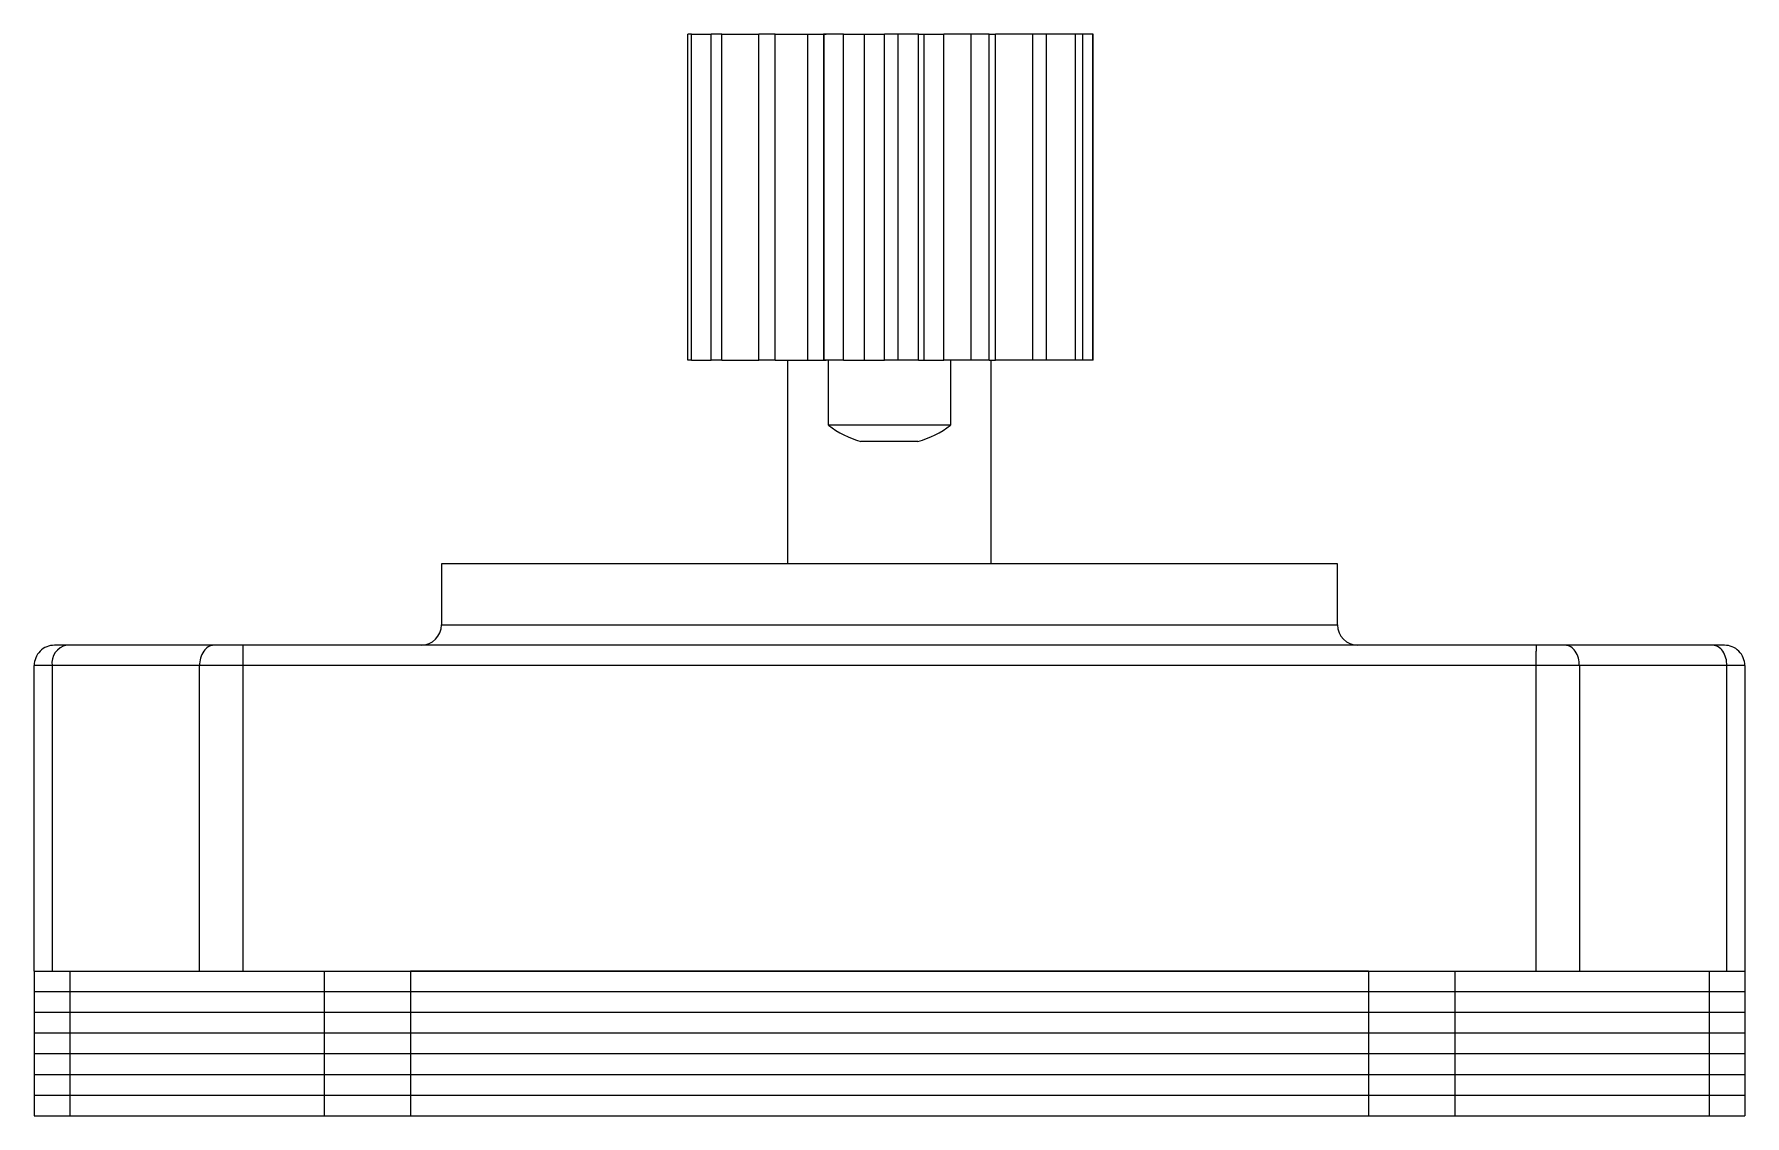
# Model space of a CAD drawing. Header units: millimetres. Extents: x -331 to 5585, y -2655 to 1513.
# Drawn here: x 351.37 to 393.37, y 575.64 to 602.19 of the extents above; entities that cross this region are included whole.
import ezdxf

# ---------------------------------------------------------------- set-up
doc = ezdxf.new("R2010")
doc.units = ezdxf.units.MM

msp = doc.modelspace()

# ---------------------------------------------------------------- linework, layer by layer
at = {"color": 7, "linetype": 'Continuous', "lineweight": 15}
for p, q in [((367.415, 594.191), (367.415, 602.191)), ((367.507, 602.191), (367.415, 602.191)), ((367.507, 594.191), (367.507, 602.191)), ((367.507, 602.191), (367.992, 602.191)), ((367.992, 594.191), (367.992, 602.191)), ((368.255, 602.191), (367.992, 602.191)), ((368.255, 594.191), (368.255, 602.191)), ((368.255, 602.191), (369.161, 602.191)), ((369.161, 594.191), (369.161, 602.191)), ((369.56, 602.191), (369.161, 602.191)), ((369.56, 594.191), (369.56, 602.191)), ((369.56, 602.191), (370.366, 602.191)), ((370.366, 594.191), (370.366, 602.191)), ((370.366, 602.191), (370.814, 602.191)), ((370.753, 602.191), (370.753, 594.191)), ((370.762, 602.191), (370.753, 602.191)), ((370.762, 594.191), (370.762, 602.191)), ((371.243, 602.191), (370.762, 602.191)), ((371.243, 594.191), (371.243, 602.191)), ((371.243, 602.191), (371.752, 602.191)), ((371.752, 594.191), (371.752, 602.191)), ((371.752, 602.191), (372.25, 602.191)), ((372.25, 594.191), (372.25, 602.191)), ((372.581, 602.191), (372.25, 602.191)), ((372.581, 594.191), (372.581, 602.191)), ((373.079, 602.191), (372.581, 602.191)), ((373.079, 594.191), (373.079, 602.191)), ((373.079, 602.191), (373.221, 602.191)), ((373.221, 594.191), (373.221, 602.191)), ((373.221, 602.191), (373.702, 602.191)), ((373.702, 594.191), (373.702, 602.191)), ((374.372, 602.191), (373.702, 602.191)), ((374.372, 594.191), (374.372, 602.191)), ((374.819, 602.191), (374.372, 602.191)), ((374.819, 594.191), (374.819, 602.191)), ((374.819, 602.191), (374.975, 602.191)), ((374.975, 594.191), (374.975, 602.191)), ((375.891, 602.191), (374.975, 602.191)), ((375.891, 594.191), (375.891, 602.191)), ((376.228, 602.191), (375.891, 602.191)), ((376.228, 594.191), (376.228, 602.191)), ((376.936, 602.191), (376.228, 602.191)), ((376.936, 594.191), (376.936, 602.191)), ((377.116, 602.191), (376.936, 602.191)), ((377.116, 594.191), (377.116, 602.191)), ((377.363, 602.191), (377.116, 602.191)), ((377.363, 594.191), (377.363, 602.191)), ((377.369, 602.191), (377.363, 602.191)), ((377.369, 594.191), (377.369, 602.191)), ((367.507, 594.191), (367.415, 594.191)), ((367.507, 594.191), (367.992, 594.191)), ((368.255, 594.191), (367.992, 594.191)), ((368.255, 594.191), (369.161, 594.191)), ((369.56, 594.191), (369.161, 594.191)), ((369.56, 594.191), (370.366, 594.191)), ((369.869, 594.191), (369.869, 589.191)), ((370.366, 594.191), (370.814, 594.191)), ((370.762, 594.191), (370.753, 594.191)), ((371.243, 594.191), (370.762, 594.191)), ((370.869, 592.591), (370.869, 594.191)), ((371.243, 594.191), (371.752, 594.191)), ((371.752, 594.191), (372.25, 594.191)), ((372.581, 594.191), (372.25, 594.191)), ((373.079, 594.191), (372.581, 594.191)), ((373.079, 594.191), (373.221, 594.191)), ((373.221, 594.191), (373.702, 594.191)), ((374.372, 594.191), (373.702, 594.191)), ((373.869, 594.191), (373.869, 592.591)), ((374.819, 594.191), (374.372, 594.191)), ((374.819, 594.191), (374.975, 594.191)), ((374.869, 589.191), (374.869, 594.191)), ((375.891, 594.191), (374.975, 594.191)), ((376.228, 594.191), (375.891, 594.191)), ((376.936, 594.191), (376.228, 594.191)), ((377.116, 594.191), (376.936, 594.191)), ((377.363, 594.191), (377.116, 594.191)), ((377.369, 594.191), (377.363, 594.191)), ((373.869, 592.591), (370.869, 592.591)), ((373.069, 592.191), (371.669, 592.191)), ((361.369, 589.191), (361.369, 587.691)), ((372.369, 589.191), (361.369, 589.191)), ((383.369, 589.191), (372.369, 589.191)), ((383.369, 587.691), (383.369, 589.191)), ((355.784, 587.191), (352.162, 587.191)), ((356.491, 587.191), (356.491, 586.691)), ((388.248, 587.191), (356.491, 587.191)), ((388.248, 587.191), (388.248, 587.044)), ((392.577, 587.191), (388.955, 587.191)), ((388.248, 586.691), (388.248, 587.044)), ((351.809, 586.691), (351.369, 586.691)), ((351.369, 579.191), (351.369, 586.691)), ((351.809, 586.691), (351.809, 579.191)), ((355.43, 586.691), (351.809, 586.691)), ((356.491, 586.691), (355.43, 586.691)), ((355.43, 579.191), (355.43, 586.691)), ((356.491, 586.691), (356.491, 579.191)), ((388.248, 586.691), (356.491, 586.691)), ((389.309, 586.691), (388.248, 586.691)), ((388.248, 579.191), (388.248, 586.691)), ((389.309, 586.691), (389.309, 579.191)), ((392.93, 586.691), (389.309, 586.691)), ((392.93, 579.191), (392.93, 586.691)), ((393.369, 586.691), (392.93, 586.691)), ((393.369, 586.691), (393.369, 579.191)), ((351.369, 579.191), (351.369, 578.691)), ((351.369, 579.191), (351.809, 579.191)), ((351.809, 579.191), (355.43, 579.191)), ((352.248, 579.191), (352.248, 578.691)), ((355.43, 579.191), (356.491, 579.191)), ((356.491, 579.191), (388.248, 579.191)), ((358.491, 579.191), (358.491, 578.691)), ((360.612, 579.191), (360.612, 578.691)), ((384.127, 579.191), (360.612, 579.191)), ((384.127, 579.191), (384.127, 578.691)), ((386.248, 579.191), (386.248, 578.691)), ((388.248, 579.191), (389.309, 579.191)), ((389.309, 579.191), (392.93, 579.191)), ((392.491, 579.191), (392.491, 578.691)), ((392.93, 579.191), (393.369, 579.191)), ((393.369, 579.191), (393.369, 578.691)), ((351.369, 578.691), (352.248, 578.691)), ((351.369, 578.682), (351.369, 578.182)), ((352.248, 578.682), (351.369, 578.682)), ((352.248, 578.691), (358.491, 578.691)), ((352.248, 578.682), (352.248, 578.182)), ((358.491, 578.682), (352.248, 578.682)), ((358.491, 578.691), (360.612, 578.691)), ((358.491, 578.682), (358.491, 578.182)), ((360.612, 578.682), (358.491, 578.682)), ((360.612, 578.691), (384.127, 578.691)), ((360.612, 578.682), (360.612, 578.182)), ((384.127, 578.682), (360.612, 578.682)), ((384.127, 578.691), (386.248, 578.691)), ((384.127, 578.682), (384.127, 578.182)), ((386.248, 578.682), (384.127, 578.682)), ((386.248, 578.691), (392.491, 578.691)), ((386.248, 578.682), (386.248, 578.182)), ((392.491, 578.682), (386.248, 578.682)), ((392.491, 578.691), (393.369, 578.691)), ((392.491, 578.682), (392.491, 578.182)), ((393.369, 578.682), (392.491, 578.682)), ((393.369, 578.682), (393.369, 578.182)), ((351.369, 578.182), (352.248, 578.182)), ((351.369, 578.174), (351.369, 577.674)), ((352.248, 578.174), (351.369, 578.174)), ((352.248, 578.182), (358.491, 578.182)), ((352.248, 578.174), (352.248, 577.674)), ((358.491, 578.174), (352.248, 578.174)), ((358.491, 578.182), (360.612, 578.182)), ((358.491, 578.174), (358.491, 577.674)), ((360.612, 578.174), (358.491, 578.174)), ((360.612, 578.182), (384.127, 578.182)), ((384.127, 578.174), (360.612, 578.174)), ((360.612, 578.174), (360.612, 577.674)), ((384.127, 578.182), (386.248, 578.182)), ((384.127, 578.174), (384.127, 577.674)), ((386.248, 578.174), (384.127, 578.174)), ((386.248, 578.182), (392.491, 578.182)), ((386.248, 578.174), (386.248, 577.674)), ((392.491, 578.174), (386.248, 578.174)), ((392.491, 578.182), (393.369, 578.182)), ((392.491, 578.174), (392.491, 577.674)), ((393.369, 578.174), (392.491, 578.174)), ((393.369, 578.174), (393.369, 577.674)), ((351.369, 577.674), (352.248, 577.674)), ((351.369, 577.665), (351.369, 577.165)), ((352.248, 577.665), (351.369, 577.665)), ((352.248, 577.674), (358.491, 577.674)), ((352.248, 577.665), (352.248, 577.165)), ((358.491, 577.665), (352.248, 577.665)), ((358.491, 577.674), (360.612, 577.674)), ((358.491, 577.665), (358.491, 577.165)), ((360.612, 577.665), (358.491, 577.665)), ((360.612, 577.674), (384.127, 577.674)), ((360.612, 577.665), (360.612, 577.165)), ((384.127, 577.665), (360.612, 577.665)), ((384.127, 577.674), (386.248, 577.674)), ((384.127, 577.665), (384.127, 577.165)), ((386.248, 577.665), (384.127, 577.665)), ((386.248, 577.674), (392.491, 577.674)), ((386.248, 577.665), (386.248, 577.165)), ((392.491, 577.665), (386.248, 577.665)), ((392.491, 577.674), (393.369, 577.674)), ((392.491, 577.665), (392.491, 577.165)), ((393.369, 577.665), (392.491, 577.665)), ((393.369, 577.665), (393.369, 577.165)), ((351.369, 577.165), (352.248, 577.165)), ((351.369, 577.157), (351.369, 576.657)), ((352.248, 577.157), (351.369, 577.157)), ((352.248, 577.165), (358.491, 577.165)), ((352.248, 577.157), (352.248, 576.657)), ((358.491, 577.157), (352.248, 577.157)), ((358.491, 577.165), (360.612, 577.165)), ((358.491, 577.157), (358.491, 576.657)), ((360.612, 577.157), (358.491, 577.157)), ((360.612, 577.165), (384.127, 577.165)), ((360.612, 577.157), (360.612, 576.657)), ((384.127, 577.157), (360.612, 577.157)), ((384.127, 577.165), (386.248, 577.165)), ((384.127, 577.157), (384.127, 576.657)), ((386.248, 577.157), (384.127, 577.157)), ((386.248, 577.165), (392.491, 577.165)), ((386.248, 577.157), (386.248, 576.657)), ((392.491, 577.157), (386.248, 577.157)), ((392.491, 577.165), (393.369, 577.165)), ((392.491, 577.157), (392.491, 576.657)), ((393.369, 577.157), (392.491, 577.157)), ((393.369, 577.157), (393.369, 576.657)), ((351.369, 576.657), (352.248, 576.657)), ((351.369, 576.648), (351.369, 576.148)), ((352.248, 576.648), (351.369, 576.648)), ((352.248, 576.657), (358.491, 576.657)), ((352.248, 576.648), (352.248, 576.148)), ((358.491, 576.648), (352.248, 576.648)), ((358.491, 576.657), (360.612, 576.657)), ((358.491, 576.648), (358.491, 576.148)), ((360.612, 576.648), (358.491, 576.648)), ((360.612, 576.657), (384.127, 576.657)), ((360.612, 576.648), (360.612, 576.148)), ((384.127, 576.648), (360.612, 576.648)), ((384.127, 576.657), (386.248, 576.657)), ((384.127, 576.648), (384.127, 576.148)), ((386.248, 576.648), (384.127, 576.648)), ((386.248, 576.657), (392.491, 576.657)), ((386.248, 576.648), (386.248, 576.148)), ((392.491, 576.648), (386.248, 576.648)), ((392.491, 576.657), (393.369, 576.657)), ((392.491, 576.648), (392.491, 576.148)), ((393.369, 576.648), (392.491, 576.648)), ((393.369, 576.648), (393.369, 576.148)), ((351.369, 576.148), (352.248, 576.148)), ((351.369, 576.14), (351.369, 575.64)), ((352.248, 576.14), (351.369, 576.14)), ((352.248, 576.148), (358.491, 576.148)), ((352.248, 576.14), (352.248, 575.64)), ((358.491, 576.14), (352.248, 576.14)), ((358.491, 576.148), (360.612, 576.148)), ((358.491, 576.14), (358.491, 575.64)), ((360.612, 576.14), (358.491, 576.14)), ((360.612, 576.148), (384.127, 576.148)), ((360.612, 576.14), (360.612, 575.64)), ((384.127, 576.14), (360.612, 576.14)), ((384.127, 576.148), (386.248, 576.148)), ((384.127, 576.14), (384.127, 575.64)), ((386.248, 576.14), (384.127, 576.14)), ((386.248, 576.148), (392.491, 576.148)), ((386.248, 576.14), (386.248, 575.64)), ((392.491, 576.14), (386.248, 576.14)), ((392.491, 576.148), (393.369, 576.148)), ((392.491, 576.14), (392.491, 575.64)), ((393.369, 576.14), (392.491, 576.14)), ((393.369, 576.14), (393.369, 575.64)), ((351.369, 575.64), (352.248, 575.64)), ((352.248, 575.64), (358.491, 575.64)), ((358.491, 575.64), (360.612, 575.64)), ((360.612, 575.64), (384.127, 575.64)), ((384.127, 575.64), (386.248, 575.64)), ((386.248, 575.64), (392.491, 575.64)), ((392.491, 575.64), (393.369, 575.64))]:
    msp.add_line(p, q, dxfattribs=at)
at = {"color": 8, "linetype": 'Continuous', "lineweight": 15}
msp.add_line((361.369, 587.691), (383.369, 587.691), dxfattribs=at)
at = {"color": 7, "linetype": 'Continuous', "lineweight": 15}
for centre, radius, start, end in [((372.369, 594.591), 2.5, 233.1301, 253.7398), ((372.369, 594.591), 2.5, 286.2602, 306.8699), ((360.869, 587.691), 0.5, 270, 0), ((383.869, 587.691), 0.5, 180, 270), ((351.869, 586.691), 0.5, 90, 135), ((352.251, 586.753), 0.446, 101.4159, 188.0504), ((355.799, 586.878), 0.313, 92.7793, 147.9444), ((388.94, 586.878), 0.313, 32.0491, 87.2271), ((392.561, 586.878), 0.313, 32.0509, 87.2254), ((392.869, 586.691), 0.5, 45, 90), ((351.869, 586.691), 0.5, 135, 180), ((356.049, 586.702), 0.619, 146.3502, 180.9981), ((388.69, 586.702), 0.618, 358.999, 33.6571), ((392.312, 586.702), 0.618, 358.9983, 33.6533), ((392.869, 586.691), 0.5, 0, 45)]:
    msp.add_arc(centre, radius, start, end, dxfattribs=at)
for points, knots in [([(352.162, 587.191), (352.078, 587.191), (351.91, 587.191), (351.883, 587.191), (351.869, 587.191)], [0, 0, 0, 0, 0.4996, 1, 1, 1, 1]), ([(356.491, 587.191), (356.358, 587.191), (356.094, 587.191), (355.887, 587.191), (355.784, 587.191)], [0, 0, 0, 0, 0.499595, 1, 1, 1, 1]), ([(388.955, 587.191), (388.852, 587.191), (388.645, 587.191), (388.381, 587.191), (388.248, 587.191)], [0, 0, 0, 0, 0.4996, 1, 1, 1, 1]), ([(392.869, 587.191), (392.856, 587.191), (392.828, 587.191), (392.661, 587.191), (392.577, 587.191)], [0, 0, 0, 0, 0.499591, 1, 1, 1, 1])]:
    msp.add_open_spline(points, degree=3, knots=knots, dxfattribs=at)

doc.saveas('drawing.dxf')
